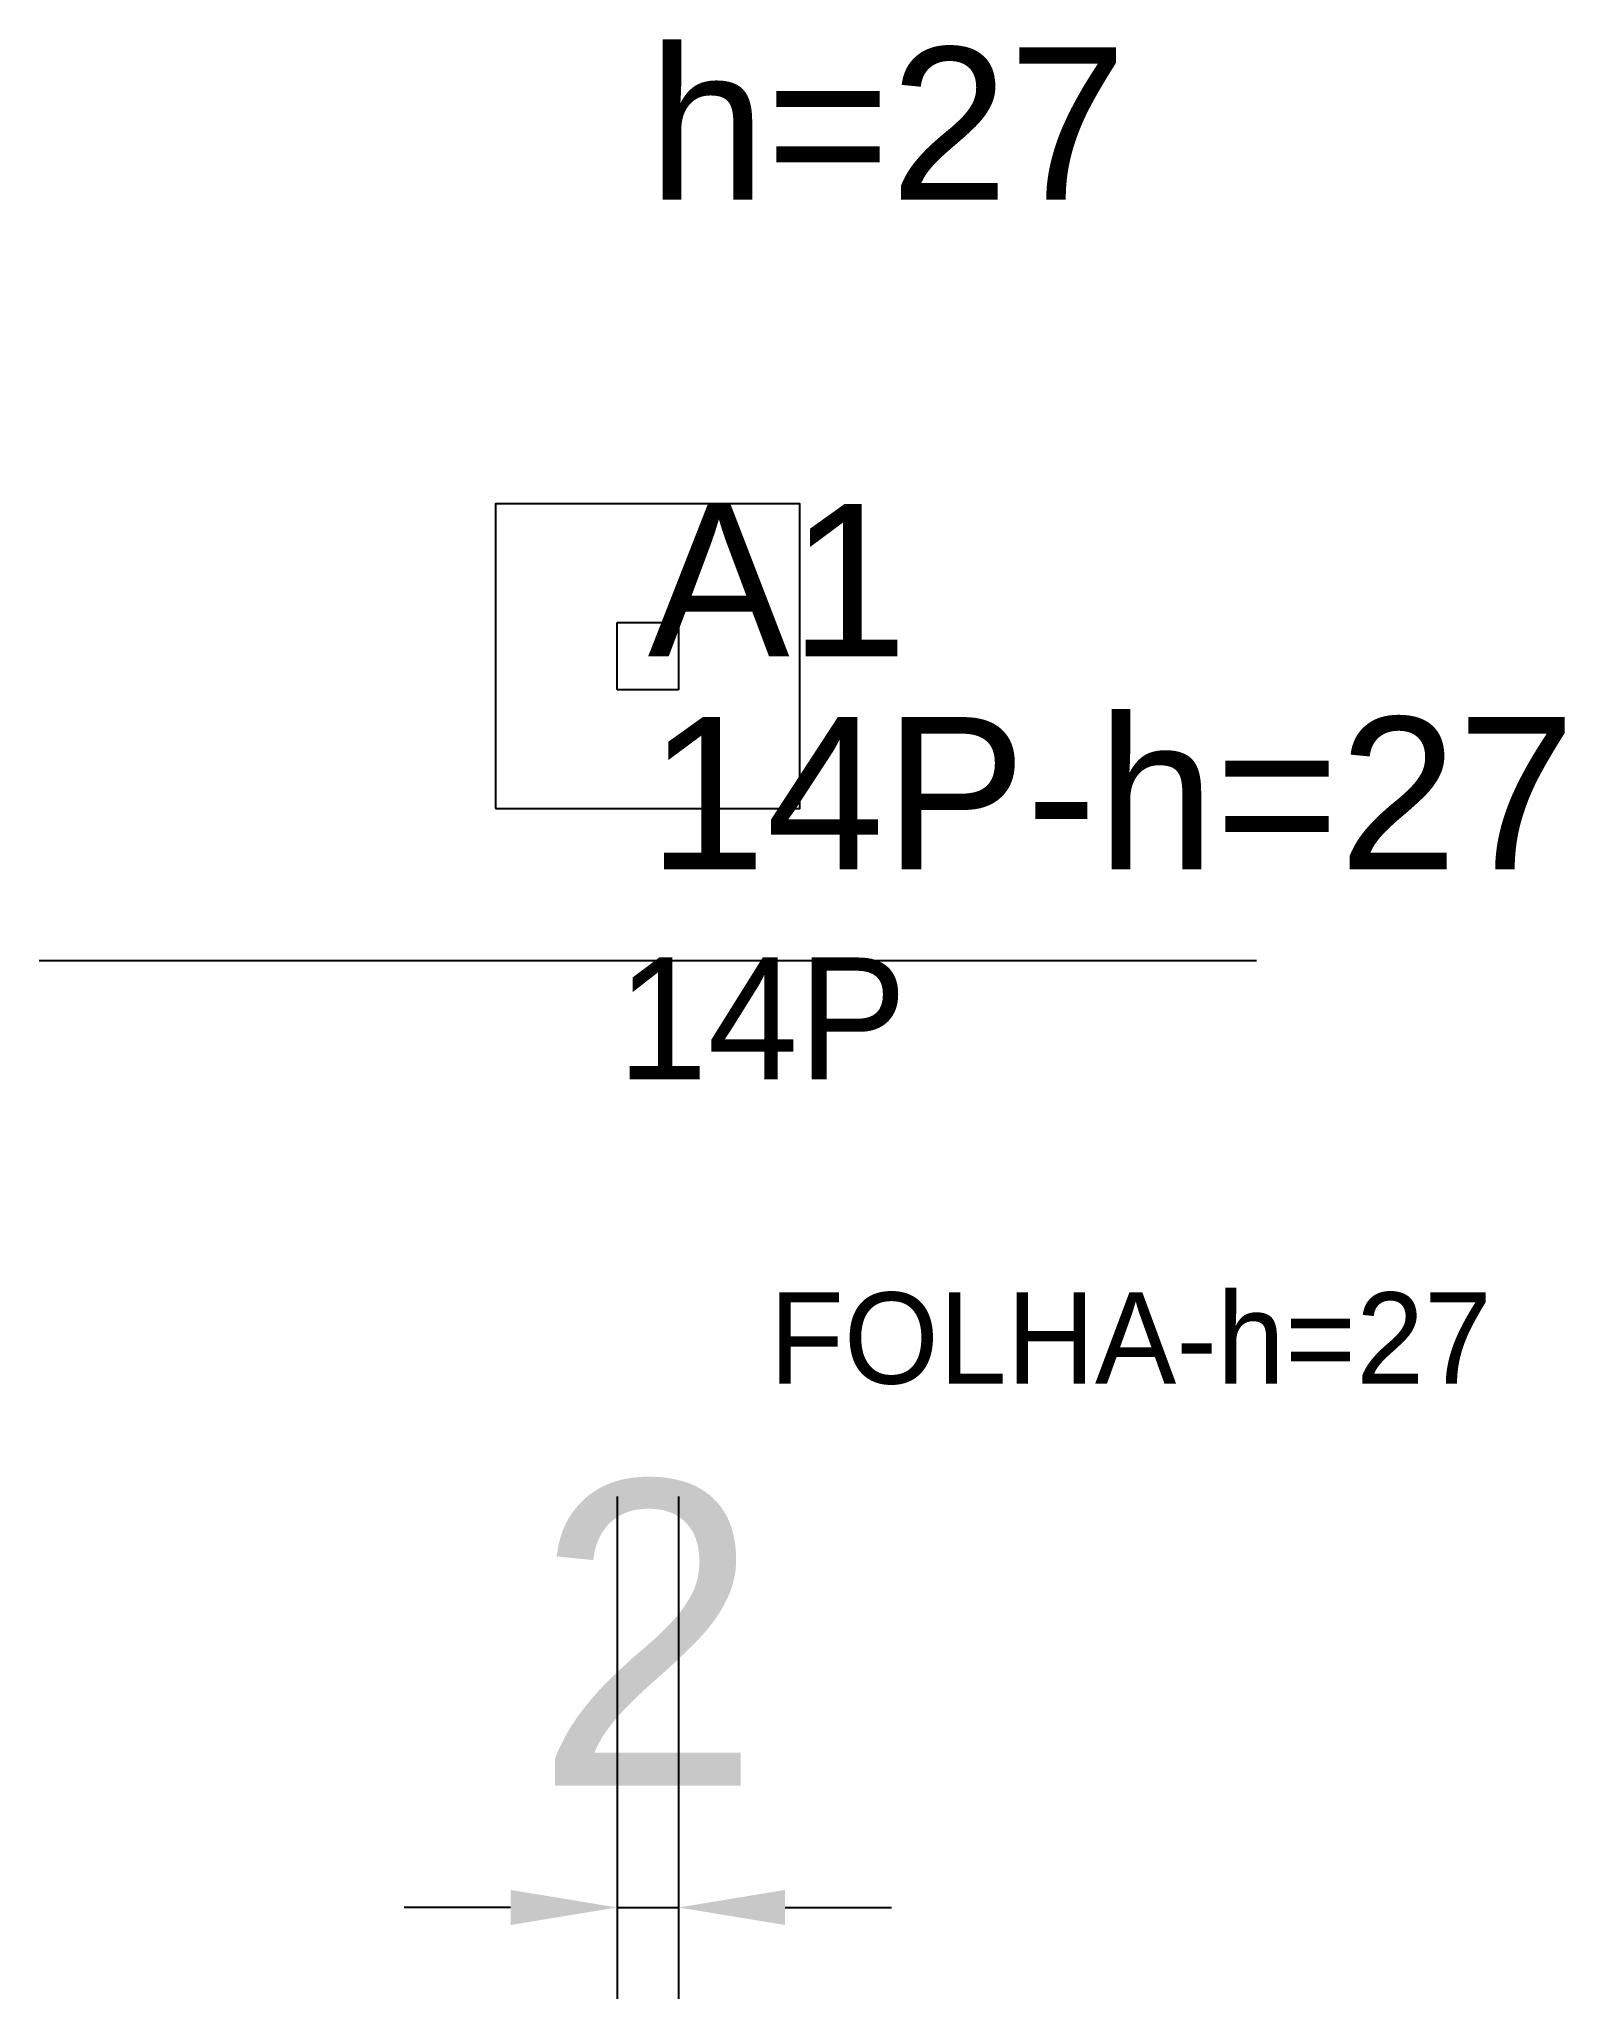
# Model space of a CAD drawing. Header units: metres. Extents: x 203.2 to 253.3, y 156.3 to 220.7.
import ezdxf

# ---------------------------------------------------------------- set-up
doc = ezdxf.new("R2010")
doc.units = ezdxf.units.M
for name, color, linetype in [('3', 3, 'CONTINUOUS'), ('AUX00', 7, 'CONTINUOUS'), ('COTA', 241, 'CONTINUOUS'), ('FOLHA', 255, 'CONTINUOUS'), ('Hachura', 251, 'CONTINUOUS'), ('NOMENCLATURA', 7, 'CONTINUOUS'), ('Nível', 160, 'CONTINUOUS'), ('Painéis', 200, 'CONTINUOUS'), ('Pilares', 5, 'CONTINUOUS'), ('SARR_2.2x7', 40, 'CONTINUOUS')]:
    doc.layers.add(name, color=color, linetype=linetype)
doc.styles.add('ARIAL', font='Arial.ttf')
doc.styles.add('STR_STANDARD', font='arial.ttf')
doc.dimstyles.new('EZ DXF', dxfattribs={"dimtxt": 10, "dimasz": 3.5, "dimexe": 3, "dimexo": 1.5, "dimgap": 1, "dimtad": 1, "dimdec": 1, "dimdsep": 46, "dimcen": 2.5, "dimazin": 3, "dimtfac": 1, "dimtmove": 0, "dimatfit": 3})

msp = doc.modelspace()

# ---------------------------------------------------------------- hatches: boundary and pattern name
at = {"layer": 'Hachura'}
h = msp.add_hatch(dxfattribs=at)
h.set_pattern_fill('ANSI31', scale=50)
h.paths.add_polyline_path([(222.2, 201.5), (224.21642, 201.5), (224.21642, 199.295236), (222.2, 199.295236)])
h = msp.add_hatch(dxfattribs=at)
h.set_pattern_fill('ANSI31', scale=50)
h.paths.add_polyline_path([(222.2, 201.5), (224.21642, 201.5), (224.21642, 199.295236), (222.2, 199.295236)])

# ---------------------------------------------------------------- linework, layer by layer
at = {"layer": 'Painéis', "color": 200}
for p, q in [((222.2, 201.5), (224.21642, 201.5)), ((222.2, 199.295236), (222.2, 201.5)), ((222.2, 201.5), (224.21642, 201.5)), ((222.2, 199.295236), (222.2, 201.5)), ((224.21642, 201.5), (224.21642, 199.295236)), ((224.21642, 201.5), (224.21642, 199.295236)), ((224.21642, 199.295236), (222.2, 199.295236)), ((224.21642, 199.295236), (222.2, 199.295236))]:
    msp.add_line(p, q, dxfattribs=at)
at = {"layer": 'Pilares'}
msp.add_lwpolyline([(218.20821, 195.397618), (228.20821, 195.397618), (228.20821, 205.397618), (218.20821, 205.397618)], close=True, dxfattribs=at)
msp.add_lwpolyline([(218.20821, 195.397618), (228.20821, 195.397618), (228.20821, 205.397618), (218.20821, 205.397618)], close=True, dxfattribs=at)
at = {"layer": 'SARR_2.2x7'}
msp.add_line((203.20821, 190.397618), (243.20821, 190.397618), dxfattribs=at)
msp.add_line((203.20821, 190.397618), (243.20821, 190.397618), dxfattribs=at)

# ---------------------------------------------------------------- texts
at = {"layer": '3', "style": 'STR_STANDARD'}
msp.add_text('A1', height=5, dxfattribs=at).set_placement((223.20821, 200.397618))
msp.add_text('A1', height=5, dxfattribs=at).set_placement((223.20821, 200.397618))
at = {"layer": 'AUX00', "style": 'STR_STANDARD'}
msp.add_text('14P-h=27', height=5, dxfattribs=at).set_placement((223.20821, 193.397618))
msp.add_text('14P-h=27', height=5, dxfattribs=at).set_placement((223.20821, 193.397618))
at = {"layer": 'FOLHA'}
msp.add_text('FOLHA-h=27', height=3, dxfattribs=at).set_placement((227.2, 176.5))
msp.add_text('FOLHA-h=27', height=3, dxfattribs=at).set_placement((227.2, 176.5))
at = {"layer": 'NOMENCLATURA', "insert": (223.20821, 220.397618), "char_height": 5, "attachment_point": 1, "style": 'ARIAL'}
msp.add_mtext('h=27', dxfattribs=at)
msp.add_mtext('h=27', dxfattribs=at)
at = {"layer": 'Nível'}
msp.add_text('14P', height=4, dxfattribs=at).set_placement((222.2, 186.5))
msp.add_text('14P', height=4, dxfattribs=at).set_placement((222.2, 186.5))

# ---------------------------------------------------------------- dimensions: what is measured, and where the dimension line sits
at = {"layer": 'COTA'}
msp.add_linear_dim(base=(222.2, 159.295236), p1=(222.2, 174.295236), p2=(224.21642, 174.295236), dimstyle='EZ DXF', dxfattribs=at).render()
msp.add_linear_dim(base=(222.2, 159.295236), p1=(222.2, 174.295236), p2=(224.21642, 174.295236), dimstyle='EZ DXF', dxfattribs=at).render()

doc.saveas('drawing.dxf')
